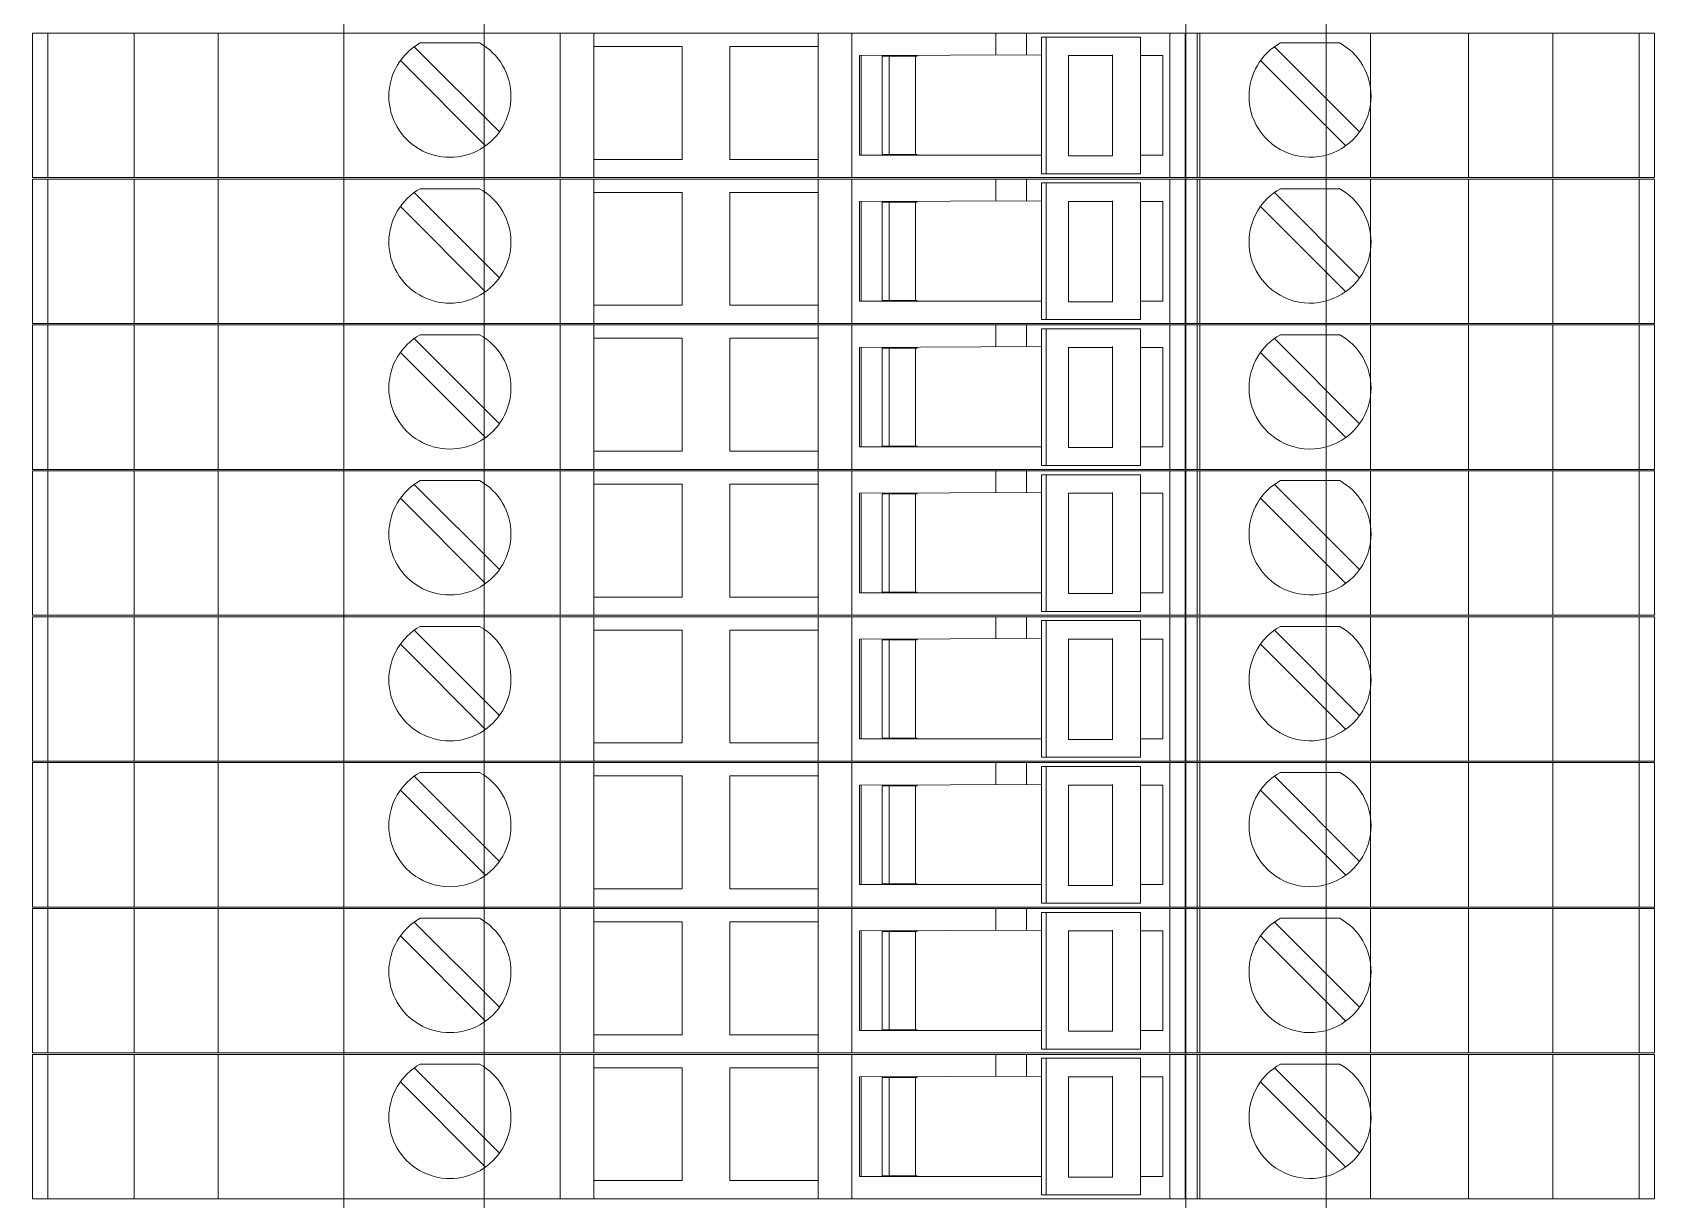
# Model space of a CAD drawing. Header units: millimetres. Extents: x 4962 to 7449, y 754 to 2938.
# Drawn here: x 6796.5 to 6854.3, y 1487.3 to 1528.9 of the extents above; entities that cross this region are included whole.
import ezdxf

# ---------------------------------------------------------------- set-up
doc = ezdxf.new("R2010")
doc.units = ezdxf.units.MM
doc.layers.add('000-PI-Oprema', color=30, linetype='Continuous', lineweight=5)
doc.layers.add('004-PI-DIN Šina', color=3, linetype='Continuous')

msp = doc.modelspace()

# ---------------------------------------------------------------- linework, layer by layer
at = {"layer": '000-PI-Oprema', "color": 0, "linetype": 'ByBlock', "lineweight": 0}
for p, q in [((6796.546, 1528.835), (6815.346, 1528.835)), ((6796.546, 1523.685), (6796.546, 1528.835)), ((6797.093, 1528.835), (6797.093, 1523.685)), ((6800.17, 1523.685), (6800.17, 1528.835)), ((6803.17, 1523.685), (6803.17, 1528.835)), ((6815.346, 1528.835), (6816.546, 1528.835)), ((6815.346, 1523.685), (6815.346, 1528.835)), ((6824.546, 1528.835), (6816.546, 1528.835)), ((6816.546, 1528.835), (6816.546, 1528.835)), ((6816.546, 1523.685), (6816.546, 1528.835)), ((6824.546, 1528.835), (6825.746, 1528.835)), ((6824.546, 1528.835), (6824.546, 1528.835)), ((6824.546, 1528.835), (6824.546, 1523.685)), ((6825.746, 1528.835), (6830.871, 1528.835)), ((6825.746, 1528.835), (6825.746, 1523.685)), ((6830.346, 1528.835), (6830.346, 1528.835)), ((6831.967, 1528.835), (6830.871, 1528.835)), ((6830.871, 1528.835), (6830.871, 1528.835)), ((6830.871, 1528.835), (6830.874, 1528.054)), ((6831.971, 1528.835), (6831.967, 1528.835)), ((6831.971, 1528.835), (6854.346, 1528.835)), ((6831.971, 1528.835), (6831.971, 1528.835)), ((6831.971, 1528.058), (6831.971, 1528.835)), ((6835.396, 1528.835), (6835.396, 1528.835)), ((6837.077, 1523.685), (6837.077, 1528.835)), ((6837.619, 1528.835), (6837.619, 1523.685)), ((6838.046, 1528.835), (6838.046, 1528.835)), ((6838.046, 1528.835), (6838.046, 1523.685)), ((6838.146, 1523.685), (6838.146, 1528.835)), ((6844.222, 1523.685), (6844.222, 1528.835)), ((6847.722, 1523.685), (6847.722, 1528.835)), ((6850.722, 1523.685), (6850.722, 1528.835)), ((6853.799, 1528.835), (6853.799, 1523.685)), ((6854.346, 1523.685), (6854.346, 1528.835)), ((6810.151, 1528.35), (6813.187, 1525.315)), ((6810.363, 1528.485), (6810.363, 1528.485)), ((6812.48, 1528.485), (6810.363, 1528.485)), ((6812.48, 1528.485), (6812.48, 1528.485)), ((6816.546, 1528.36), (6816.546, 1528.36)), ((6819.696, 1528.36), (6816.546, 1528.36)), ((6819.696, 1524.335), (6819.696, 1528.36)), ((6819.696, 1528.36), (6819.696, 1528.36)), ((6821.396, 1528.36), (6821.396, 1524.335)), ((6821.396, 1528.36), (6821.396, 1528.36)), ((6824.546, 1528.36), (6821.396, 1528.36)), ((6824.546, 1528.36), (6824.546, 1528.36)), ((6832.505, 1528.695), (6832.663, 1528.695)), ((6832.505, 1528.695), (6832.505, 1528.01)), ((6832.663, 1528.695), (6832.663, 1523.825)), ((6832.663, 1528.695), (6836.034, 1528.695)), ((6836.034, 1523.825), (6836.034, 1528.695)), ((6836.034, 1528.695), (6836.034, 1528.695)), ((6840.801, 1528.35), (6840.801, 1528.35)), ((6840.801, 1528.35), (6843.837, 1525.315)), ((6841.013, 1528.485), (6841.013, 1528.485)), ((6841.013, 1528.485), (6843.13, 1528.485)), ((6843.13, 1528.485), (6843.13, 1528.485)), ((6812.692, 1524.82), (6809.656, 1527.855)), ((6815.346, 1527.885), (6815.346, 1525.285)), ((6815.346, 1527.885), (6815.346, 1527.885)), ((6826.021, 1528.035), (6832.505, 1528.06)), ((6826.021, 1528.035), (6826.021, 1528.035)), ((6826.021, 1524.485), (6826.021, 1528.035)), ((6826.071, 1528.035), (6826.071, 1524.485)), ((6826.821, 1528.01), (6827.071, 1528.01)), ((6826.821, 1528.01), (6826.821, 1528.01)), ((6826.821, 1524.51), (6826.821, 1528.01)), ((6827.071, 1524.485), (6827.071, 1528.035)), ((6827.071, 1528.01), (6828.071, 1528.01)), ((6828.008, 1524.51), (6828.008, 1528.01)), ((6828.071, 1528.035), (6828.071, 1528.01)), ((6832.505, 1528.01), (6832.505, 1524.51)), ((6833.46, 1528.035), (6835.027, 1528.035)), ((6833.46, 1528.035), (6833.46, 1524.51)), ((6835.027, 1524.46), (6835.027, 1528.06)), ((6836.034, 1528.035), (6836.821, 1528.035)), ((6836.821, 1528.035), (6836.821, 1528.035)), ((6836.821, 1524.485), (6836.821, 1528.035)), ((6838.146, 1525.285), (6838.146, 1527.885)), ((6838.146, 1527.885), (6838.146, 1527.885)), ((6840.306, 1527.855), (6840.306, 1527.855)), ((6843.342, 1524.82), (6840.306, 1527.855)), ((6815.346, 1525.285), (6815.346, 1525.285)), ((6838.146, 1525.285), (6838.146, 1525.285)), ((6843.342, 1524.82), (6843.342, 1524.82)), ((6843.837, 1525.315), (6843.837, 1525.315)), ((6816.546, 1524.335), (6816.546, 1524.335)), ((6816.546, 1524.335), (6819.696, 1524.335)), ((6819.696, 1524.335), (6819.696, 1524.335)), ((6821.396, 1524.335), (6824.546, 1524.335)), ((6821.396, 1524.335), (6821.396, 1524.335)), ((6824.546, 1524.335), (6824.546, 1524.335)), ((6826.021, 1524.485), (6832.505, 1524.485)), ((6826.021, 1524.485), (6826.021, 1524.485)), ((6826.821, 1524.51), (6826.821, 1524.51)), ((6826.821, 1524.51), (6827.071, 1524.51)), ((6827.071, 1524.51), (6828.071, 1524.51)), ((6828.071, 1524.51), (6828.071, 1524.485)), ((6832.505, 1523.825), (6832.505, 1524.51)), ((6833.46, 1524.51), (6833.46, 1524.46)), ((6833.618, 1524.46), (6833.46, 1524.46)), ((6835.027, 1524.46), (6833.618, 1524.46)), ((6836.034, 1524.485), (6836.821, 1524.485)), ((6836.821, 1524.485), (6836.821, 1524.485)), ((6796.546, 1523.685), (6797.229, 1523.685)), ((6796.546, 1523.685), (6815.346, 1523.685)), ((6796.546, 1523.635), (6815.346, 1523.635)), ((6796.546, 1518.485), (6796.546, 1523.635)), ((6797.093, 1523.635), (6797.093, 1518.485)), ((6800.17, 1518.485), (6800.17, 1523.635)), ((6803.17, 1518.485), (6803.17, 1523.635)), ((6815.346, 1523.685), (6816.546, 1523.685)), ((6815.346, 1523.635), (6816.546, 1523.635)), ((6815.346, 1518.485), (6815.346, 1523.635)), ((6816.546, 1523.685), (6816.546, 1523.685)), ((6824.546, 1523.685), (6816.546, 1523.685)), ((6824.546, 1523.635), (6816.546, 1523.635)), ((6816.546, 1523.635), (6816.546, 1523.635)), ((6816.546, 1518.485), (6816.546, 1523.635)), ((6824.546, 1523.685), (6824.546, 1523.685)), ((6824.546, 1523.685), (6825.746, 1523.685)), ((6824.546, 1523.635), (6825.746, 1523.635)), ((6824.546, 1523.635), (6824.546, 1523.635)), ((6824.546, 1523.635), (6824.546, 1518.485)), ((6825.746, 1523.685), (6843.946, 1523.685)), ((6825.746, 1523.635), (6830.871, 1523.635)), ((6825.746, 1523.635), (6825.746, 1518.485)), ((6830.346, 1523.685), (6830.346, 1523.685)), ((6830.346, 1523.635), (6830.346, 1523.635)), ((6831.967, 1523.635), (6830.871, 1523.635)), ((6830.871, 1523.635), (6830.871, 1523.635)), ((6830.871, 1523.635), (6830.874, 1522.854)), ((6831.971, 1523.635), (6831.967, 1523.635)), ((6831.971, 1523.635), (6854.346, 1523.635)), ((6831.971, 1523.635), (6831.971, 1523.635)), ((6831.971, 1522.858), (6831.971, 1523.635)), ((6832.505, 1523.825), (6832.663, 1523.825)), ((6832.663, 1523.825), (6836.034, 1523.825)), ((6835.396, 1523.685), (6835.396, 1523.685)), ((6835.396, 1523.635), (6835.396, 1523.635)), ((6836.034, 1523.825), (6836.034, 1523.825)), ((6837.077, 1518.485), (6837.077, 1523.635)), ((6837.619, 1523.635), (6837.619, 1518.485)), ((6838.046, 1523.685), (6838.046, 1523.685)), ((6838.046, 1523.635), (6838.046, 1523.635)), ((6838.046, 1523.635), (6838.046, 1518.485)), ((6838.146, 1518.485), (6838.146, 1523.635)), ((6854.346, 1523.685), (6843.946, 1523.685)), ((6844.222, 1518.485), (6844.222, 1523.635)), ((6847.722, 1518.485), (6847.722, 1523.635)), ((6850.722, 1518.485), (6850.722, 1523.635)), ((6853.799, 1523.635), (6853.799, 1518.485)), ((6854.346, 1518.485), (6854.346, 1523.635)), ((6810.151, 1523.15), (6813.187, 1520.115)), ((6810.363, 1523.285), (6810.363, 1523.285)), ((6812.48, 1523.285), (6810.363, 1523.285)), ((6812.48, 1523.285), (6812.48, 1523.285)), ((6816.546, 1523.16), (6816.546, 1523.16)), ((6819.696, 1523.16), (6816.546, 1523.16)), ((6819.696, 1519.135), (6819.696, 1523.16)), ((6819.696, 1523.16), (6819.696, 1523.16)), ((6821.396, 1523.16), (6821.396, 1519.135)), ((6821.396, 1523.16), (6821.396, 1523.16)), ((6824.546, 1523.16), (6821.396, 1523.16)), ((6824.546, 1523.16), (6824.546, 1523.16)), ((6832.505, 1523.495), (6832.663, 1523.495)), ((6832.505, 1523.495), (6832.505, 1522.81)), ((6832.663, 1523.495), (6832.663, 1518.625)), ((6832.663, 1523.495), (6836.034, 1523.495)), ((6836.034, 1518.625), (6836.034, 1523.495)), ((6836.034, 1523.495), (6836.034, 1523.495)), ((6840.801, 1523.15), (6840.801, 1523.15)), ((6840.801, 1523.15), (6843.837, 1520.115)), ((6841.013, 1523.285), (6841.013, 1523.285)), ((6841.013, 1523.285), (6843.13, 1523.285)), ((6843.13, 1523.285), (6843.13, 1523.285)), ((6812.692, 1519.62), (6809.656, 1522.655)), ((6815.346, 1522.685), (6815.346, 1520.085)), ((6815.346, 1522.685), (6815.346, 1522.685)), ((6826.021, 1522.835), (6832.505, 1522.86)), ((6826.021, 1522.835), (6826.021, 1522.835)), ((6826.021, 1519.285), (6826.021, 1522.835)), ((6826.071, 1522.835), (6826.071, 1519.285)), ((6826.821, 1522.81), (6827.071, 1522.81)), ((6826.821, 1522.81), (6826.821, 1522.81)), ((6826.821, 1519.31), (6826.821, 1522.81)), ((6827.071, 1519.285), (6827.071, 1522.835)), ((6827.071, 1522.81), (6828.071, 1522.81)), ((6828.008, 1519.31), (6828.008, 1522.81)), ((6828.071, 1522.835), (6828.071, 1522.81)), ((6832.505, 1522.81), (6832.505, 1519.31)), ((6833.46, 1522.835), (6835.027, 1522.835)), ((6833.46, 1522.835), (6833.46, 1519.31)), ((6835.027, 1519.26), (6835.027, 1522.86)), ((6836.034, 1522.835), (6836.821, 1522.835)), ((6836.821, 1522.835), (6836.821, 1522.835)), ((6836.821, 1519.285), (6836.821, 1522.835)), ((6838.146, 1520.085), (6838.146, 1522.685)), ((6838.146, 1522.685), (6838.146, 1522.685)), ((6840.306, 1522.655), (6840.306, 1522.655)), ((6843.342, 1519.62), (6840.306, 1522.655)), ((6815.346, 1520.085), (6815.346, 1520.085)), ((6838.146, 1520.085), (6838.146, 1520.085)), ((6843.342, 1519.62), (6843.342, 1519.62)), ((6843.837, 1520.115), (6843.837, 1520.115)), ((6816.546, 1519.135), (6816.546, 1519.135)), ((6816.546, 1519.135), (6819.696, 1519.135)), ((6819.696, 1519.135), (6819.696, 1519.135)), ((6821.396, 1519.135), (6824.546, 1519.135)), ((6821.396, 1519.135), (6821.396, 1519.135)), ((6824.546, 1519.135), (6824.546, 1519.135)), ((6826.021, 1519.285), (6832.505, 1519.285)), ((6826.021, 1519.285), (6826.021, 1519.285)), ((6826.821, 1519.31), (6826.821, 1519.31)), ((6826.821, 1519.31), (6827.071, 1519.31)), ((6827.071, 1519.31), (6828.071, 1519.31)), ((6828.071, 1519.31), (6828.071, 1519.285)), ((6832.505, 1518.625), (6832.505, 1519.31)), ((6833.46, 1519.31), (6833.46, 1519.26)), ((6833.618, 1519.26), (6833.46, 1519.26)), ((6835.027, 1519.26), (6833.618, 1519.26)), ((6836.034, 1519.285), (6836.821, 1519.285)), ((6836.821, 1519.285), (6836.821, 1519.285)), ((6796.546, 1518.485), (6797.229, 1518.485)), ((6796.546, 1518.485), (6815.346, 1518.485)), ((6796.546, 1518.435), (6815.346, 1518.435)), ((6796.546, 1513.285), (6796.546, 1518.435)), ((6797.093, 1518.435), (6797.093, 1513.285)), ((6800.17, 1513.285), (6800.17, 1518.435)), ((6803.17, 1513.285), (6803.17, 1518.435)), ((6815.346, 1518.485), (6816.546, 1518.485)), ((6815.346, 1518.435), (6816.546, 1518.435)), ((6815.346, 1513.285), (6815.346, 1518.435)), ((6816.546, 1518.485), (6816.546, 1518.485)), ((6824.546, 1518.485), (6816.546, 1518.485)), ((6824.546, 1518.435), (6816.546, 1518.435)), ((6816.546, 1518.435), (6816.546, 1518.435)), ((6816.546, 1513.285), (6816.546, 1518.435)), ((6824.546, 1518.485), (6824.546, 1518.485)), ((6824.546, 1518.485), (6825.746, 1518.485)), ((6824.546, 1518.435), (6825.746, 1518.435)), ((6824.546, 1518.435), (6824.546, 1518.435)), ((6824.546, 1518.435), (6824.546, 1513.285)), ((6825.746, 1518.485), (6843.946, 1518.485)), ((6825.746, 1518.435), (6830.871, 1518.435)), ((6825.746, 1518.435), (6825.746, 1513.285)), ((6830.346, 1518.485), (6830.346, 1518.485)), ((6830.346, 1518.435), (6830.346, 1518.435)), ((6831.967, 1518.435), (6830.871, 1518.435)), ((6830.871, 1518.435), (6830.871, 1518.435)), ((6830.871, 1518.435), (6830.874, 1517.654)), ((6831.971, 1518.435), (6831.967, 1518.435)), ((6831.971, 1518.435), (6854.346, 1518.435)), ((6831.971, 1518.435), (6831.971, 1518.435)), ((6831.971, 1517.658), (6831.971, 1518.435)), ((6832.505, 1518.625), (6832.663, 1518.625)), ((6832.663, 1518.625), (6836.034, 1518.625)), ((6835.396, 1518.485), (6835.396, 1518.485)), ((6835.396, 1518.435), (6835.396, 1518.435)), ((6836.034, 1518.625), (6836.034, 1518.625)), ((6837.077, 1513.285), (6837.077, 1518.435)), ((6837.619, 1518.435), (6837.619, 1513.285)), ((6838.046, 1518.485), (6838.046, 1518.485)), ((6838.046, 1518.435), (6838.046, 1518.435)), ((6838.046, 1518.435), (6838.046, 1513.285)), ((6838.146, 1513.285), (6838.146, 1518.435)), ((6854.346, 1518.485), (6843.946, 1518.485)), ((6844.222, 1513.285), (6844.222, 1518.435)), ((6847.722, 1513.285), (6847.722, 1518.435)), ((6850.722, 1513.285), (6850.722, 1518.435)), ((6853.799, 1518.435), (6853.799, 1513.285)), ((6854.346, 1513.285), (6854.346, 1518.435)), ((6810.151, 1517.95), (6813.187, 1514.915)), ((6810.363, 1518.085), (6810.363, 1518.085)), ((6812.48, 1518.085), (6810.363, 1518.085)), ((6812.48, 1518.085), (6812.48, 1518.085)), ((6816.546, 1517.96), (6816.546, 1517.96)), ((6819.696, 1517.96), (6816.546, 1517.96)), ((6819.696, 1513.935), (6819.696, 1517.96)), ((6819.696, 1517.96), (6819.696, 1517.96)), ((6821.396, 1517.96), (6821.396, 1513.935)), ((6821.396, 1517.96), (6821.396, 1517.96)), ((6824.546, 1517.96), (6821.396, 1517.96)), ((6824.546, 1517.96), (6824.546, 1517.96)), ((6832.505, 1518.295), (6832.663, 1518.295)), ((6832.505, 1518.295), (6832.505, 1517.61)), ((6832.663, 1518.295), (6832.663, 1513.425)), ((6832.663, 1518.295), (6836.034, 1518.295)), ((6836.034, 1513.425), (6836.034, 1518.295)), ((6836.034, 1518.295), (6836.034, 1518.295)), ((6840.801, 1517.95), (6840.801, 1517.95)), ((6840.801, 1517.95), (6843.837, 1514.915)), ((6841.013, 1518.085), (6841.013, 1518.085)), ((6841.013, 1518.085), (6843.13, 1518.085)), ((6843.13, 1518.085), (6843.13, 1518.085)), ((6812.692, 1514.42), (6809.656, 1517.455)), ((6815.346, 1517.485), (6815.346, 1514.885)), ((6815.346, 1517.485), (6815.346, 1517.485)), ((6826.021, 1517.635), (6832.505, 1517.66)), ((6826.021, 1517.635), (6826.021, 1517.635)), ((6826.021, 1514.085), (6826.021, 1517.635)), ((6826.071, 1517.635), (6826.071, 1514.085)), ((6826.821, 1517.61), (6827.071, 1517.61)), ((6826.821, 1517.61), (6826.821, 1517.61)), ((6826.821, 1514.11), (6826.821, 1517.61)), ((6827.071, 1514.085), (6827.071, 1517.635)), ((6827.071, 1517.61), (6828.071, 1517.61)), ((6828.008, 1514.11), (6828.008, 1517.61)), ((6828.071, 1517.635), (6828.071, 1517.61)), ((6832.505, 1517.61), (6832.505, 1514.11)), ((6833.46, 1517.635), (6835.027, 1517.635)), ((6833.46, 1517.635), (6833.46, 1514.11)), ((6835.027, 1514.06), (6835.027, 1517.66)), ((6836.034, 1517.635), (6836.821, 1517.635)), ((6836.821, 1517.635), (6836.821, 1517.635)), ((6836.821, 1514.085), (6836.821, 1517.635)), ((6838.146, 1514.885), (6838.146, 1517.485)), ((6838.146, 1517.485), (6838.146, 1517.485)), ((6840.306, 1517.455), (6840.306, 1517.455)), ((6843.342, 1514.42), (6840.306, 1517.455)), ((6815.346, 1514.885), (6815.346, 1514.885)), ((6838.146, 1514.885), (6838.146, 1514.885)), ((6843.342, 1514.42), (6843.342, 1514.42)), ((6843.837, 1514.915), (6843.837, 1514.915)), ((6816.546, 1513.935), (6816.546, 1513.935)), ((6816.546, 1513.935), (6819.696, 1513.935)), ((6819.696, 1513.935), (6819.696, 1513.935)), ((6821.396, 1513.935), (6824.546, 1513.935)), ((6821.396, 1513.935), (6821.396, 1513.935)), ((6824.546, 1513.935), (6824.546, 1513.935)), ((6826.021, 1514.085), (6832.505, 1514.085)), ((6826.021, 1514.085), (6826.021, 1514.085)), ((6826.821, 1514.11), (6826.821, 1514.11)), ((6826.821, 1514.11), (6827.071, 1514.11)), ((6827.071, 1514.11), (6828.071, 1514.11)), ((6828.071, 1514.11), (6828.071, 1514.085)), ((6832.505, 1513.425), (6832.505, 1514.11)), ((6833.46, 1514.11), (6833.46, 1514.06)), ((6833.618, 1514.06), (6833.46, 1514.06)), ((6835.027, 1514.06), (6833.618, 1514.06)), ((6836.034, 1514.085), (6836.821, 1514.085)), ((6836.821, 1514.085), (6836.821, 1514.085)), ((6796.546, 1513.285), (6797.229, 1513.285)), ((6796.546, 1513.285), (6815.346, 1513.285)), ((6796.546, 1513.235), (6815.346, 1513.235)), ((6796.546, 1508.085), (6796.546, 1513.235)), ((6797.093, 1513.235), (6797.093, 1508.085)), ((6800.17, 1508.085), (6800.17, 1513.235)), ((6803.17, 1508.085), (6803.17, 1513.235)), ((6815.346, 1513.285), (6816.546, 1513.285)), ((6815.346, 1513.235), (6816.546, 1513.235)), ((6815.346, 1508.085), (6815.346, 1513.235)), ((6816.546, 1513.285), (6816.546, 1513.285)), ((6824.546, 1513.285), (6816.546, 1513.285)), ((6824.546, 1513.235), (6816.546, 1513.235)), ((6816.546, 1513.235), (6816.546, 1513.235)), ((6816.546, 1508.085), (6816.546, 1513.235)), ((6824.546, 1513.285), (6824.546, 1513.285)), ((6824.546, 1513.285), (6825.746, 1513.285)), ((6824.546, 1513.235), (6825.746, 1513.235)), ((6824.546, 1513.235), (6824.546, 1513.235)), ((6824.546, 1513.235), (6824.546, 1508.085)), ((6825.746, 1513.285), (6843.946, 1513.285)), ((6825.746, 1513.235), (6830.871, 1513.235)), ((6825.746, 1513.235), (6825.746, 1508.085)), ((6830.346, 1513.285), (6830.346, 1513.285)), ((6830.346, 1513.235), (6830.346, 1513.235)), ((6831.967, 1513.235), (6830.871, 1513.235)), ((6830.871, 1513.235), (6830.871, 1513.235)), ((6830.871, 1513.235), (6830.874, 1512.454)), ((6831.971, 1513.235), (6831.967, 1513.235)), ((6831.971, 1513.235), (6854.346, 1513.235)), ((6831.971, 1513.235), (6831.971, 1513.235)), ((6831.971, 1512.458), (6831.971, 1513.235)), ((6832.505, 1513.425), (6832.663, 1513.425)), ((6832.663, 1513.425), (6836.034, 1513.425)), ((6835.396, 1513.285), (6835.396, 1513.285)), ((6835.396, 1513.235), (6835.396, 1513.235)), ((6836.034, 1513.425), (6836.034, 1513.425)), ((6837.077, 1508.085), (6837.077, 1513.235)), ((6837.619, 1513.235), (6837.619, 1508.085)), ((6838.046, 1513.285), (6838.046, 1513.285)), ((6838.046, 1513.235), (6838.046, 1513.235)), ((6838.046, 1513.235), (6838.046, 1508.085)), ((6838.146, 1508.085), (6838.146, 1513.235)), ((6854.346, 1513.285), (6843.946, 1513.285)), ((6844.222, 1508.085), (6844.222, 1513.235)), ((6847.722, 1508.085), (6847.722, 1513.235)), ((6850.722, 1508.085), (6850.722, 1513.235)), ((6853.799, 1513.235), (6853.799, 1508.085)), ((6854.346, 1508.085), (6854.346, 1513.235)), ((6810.151, 1512.75), (6813.187, 1509.715)), ((6810.363, 1512.885), (6810.363, 1512.885)), ((6812.48, 1512.885), (6810.363, 1512.885)), ((6812.48, 1512.885), (6812.48, 1512.885)), ((6816.546, 1512.76), (6816.546, 1512.76)), ((6819.696, 1512.76), (6816.546, 1512.76)), ((6819.696, 1508.735), (6819.696, 1512.76)), ((6819.696, 1512.76), (6819.696, 1512.76)), ((6821.396, 1512.76), (6821.396, 1508.735)), ((6821.396, 1512.76), (6821.396, 1512.76)), ((6824.546, 1512.76), (6821.396, 1512.76)), ((6824.546, 1512.76), (6824.546, 1512.76)), ((6832.505, 1513.095), (6832.663, 1513.095)), ((6832.505, 1513.095), (6832.505, 1512.41)), ((6832.663, 1513.095), (6832.663, 1508.225)), ((6832.663, 1513.095), (6836.034, 1513.095)), ((6836.034, 1508.225), (6836.034, 1513.095)), ((6836.034, 1513.095), (6836.034, 1513.095)), ((6840.801, 1512.75), (6840.801, 1512.75)), ((6840.801, 1512.75), (6843.837, 1509.715)), ((6841.013, 1512.885), (6841.013, 1512.885)), ((6841.013, 1512.885), (6843.13, 1512.885)), ((6843.13, 1512.885), (6843.13, 1512.885)), ((6812.692, 1509.22), (6809.656, 1512.255)), ((6815.346, 1512.285), (6815.346, 1509.685)), ((6815.346, 1512.285), (6815.346, 1512.285)), ((6826.021, 1512.435), (6832.505, 1512.46)), ((6826.021, 1512.435), (6826.021, 1512.435)), ((6826.021, 1508.885), (6826.021, 1512.435)), ((6826.071, 1512.435), (6826.071, 1508.885)), ((6826.821, 1512.41), (6827.071, 1512.41)), ((6826.821, 1512.41), (6826.821, 1512.41)), ((6826.821, 1508.91), (6826.821, 1512.41)), ((6827.071, 1508.885), (6827.071, 1512.435)), ((6827.071, 1512.41), (6828.071, 1512.41)), ((6828.008, 1508.91), (6828.008, 1512.41)), ((6828.071, 1512.435), (6828.071, 1512.41)), ((6832.505, 1512.41), (6832.505, 1508.91)), ((6833.46, 1512.435), (6835.027, 1512.435)), ((6833.46, 1512.435), (6833.46, 1508.91)), ((6835.027, 1508.86), (6835.027, 1512.46)), ((6836.034, 1512.435), (6836.821, 1512.435)), ((6836.821, 1512.435), (6836.821, 1512.435)), ((6836.821, 1508.885), (6836.821, 1512.435)), ((6838.146, 1509.685), (6838.146, 1512.285)), ((6838.146, 1512.285), (6838.146, 1512.285)), ((6840.306, 1512.255), (6840.306, 1512.255)), ((6843.342, 1509.22), (6840.306, 1512.255)), ((6815.346, 1509.685), (6815.346, 1509.685)), ((6838.146, 1509.685), (6838.146, 1509.685)), ((6843.342, 1509.22), (6843.342, 1509.22)), ((6843.837, 1509.715), (6843.837, 1509.715)), ((6816.546, 1508.735), (6816.546, 1508.735)), ((6816.546, 1508.735), (6819.696, 1508.735)), ((6819.696, 1508.735), (6819.696, 1508.735)), ((6821.396, 1508.735), (6824.546, 1508.735)), ((6821.396, 1508.735), (6821.396, 1508.735)), ((6824.546, 1508.735), (6824.546, 1508.735)), ((6826.021, 1508.885), (6832.505, 1508.885)), ((6826.021, 1508.885), (6826.021, 1508.885)), ((6826.821, 1508.91), (6826.821, 1508.91)), ((6826.821, 1508.91), (6827.071, 1508.91)), ((6827.071, 1508.91), (6828.071, 1508.91)), ((6828.071, 1508.91), (6828.071, 1508.885)), ((6832.505, 1508.225), (6832.505, 1508.91)), ((6833.46, 1508.91), (6833.46, 1508.86)), ((6833.618, 1508.86), (6833.46, 1508.86)), ((6835.027, 1508.86), (6833.618, 1508.86)), ((6836.034, 1508.885), (6836.821, 1508.885)), ((6836.821, 1508.885), (6836.821, 1508.885)), ((6796.546, 1508.085), (6797.229, 1508.085)), ((6796.546, 1508.085), (6815.346, 1508.085)), ((6796.546, 1508.035), (6815.346, 1508.035)), ((6796.546, 1502.885), (6796.546, 1508.035)), ((6797.093, 1508.035), (6797.093, 1502.885)), ((6800.17, 1502.885), (6800.17, 1508.035)), ((6803.17, 1502.885), (6803.17, 1508.035)), ((6815.346, 1508.085), (6816.546, 1508.085)), ((6815.346, 1508.035), (6816.546, 1508.035)), ((6815.346, 1502.885), (6815.346, 1508.035)), ((6816.546, 1508.085), (6816.546, 1508.085)), ((6824.546, 1508.085), (6816.546, 1508.085)), ((6824.546, 1508.035), (6816.546, 1508.035)), ((6816.546, 1508.035), (6816.546, 1508.035)), ((6816.546, 1502.885), (6816.546, 1508.035)), ((6824.546, 1508.085), (6824.546, 1508.085)), ((6824.546, 1508.085), (6825.746, 1508.085)), ((6824.546, 1508.035), (6825.746, 1508.035)), ((6824.546, 1508.035), (6824.546, 1508.035)), ((6824.546, 1508.035), (6824.546, 1502.885)), ((6825.746, 1508.085), (6843.946, 1508.085)), ((6825.746, 1508.035), (6830.871, 1508.035)), ((6825.746, 1508.035), (6825.746, 1502.885)), ((6830.346, 1508.085), (6830.346, 1508.085)), ((6830.346, 1508.035), (6830.346, 1508.035)), ((6831.967, 1508.035), (6830.871, 1508.035)), ((6830.871, 1508.035), (6830.871, 1508.035)), ((6830.871, 1508.035), (6830.874, 1507.254)), ((6831.971, 1508.035), (6831.967, 1508.035)), ((6831.971, 1508.035), (6854.346, 1508.035)), ((6831.971, 1508.035), (6831.971, 1508.035)), ((6831.971, 1507.258), (6831.971, 1508.035)), ((6832.505, 1508.225), (6832.663, 1508.225)), ((6832.663, 1508.225), (6836.034, 1508.225)), ((6835.396, 1508.085), (6835.396, 1508.085)), ((6835.396, 1508.035), (6835.396, 1508.035)), ((6836.034, 1508.225), (6836.034, 1508.225)), ((6837.077, 1502.885), (6837.077, 1508.035)), ((6837.619, 1508.035), (6837.619, 1502.885)), ((6838.046, 1508.085), (6838.046, 1508.085)), ((6838.046, 1508.035), (6838.046, 1508.035)), ((6838.046, 1508.035), (6838.046, 1502.885)), ((6838.146, 1502.885), (6838.146, 1508.035)), ((6854.346, 1508.085), (6843.946, 1508.085)), ((6844.222, 1502.885), (6844.222, 1508.035)), ((6847.722, 1502.885), (6847.722, 1508.035)), ((6850.722, 1502.885), (6850.722, 1508.035)), ((6853.799, 1508.035), (6853.799, 1502.885)), ((6854.346, 1502.885), (6854.346, 1508.035)), ((6810.151, 1507.55), (6813.187, 1504.515)), ((6810.363, 1507.685), (6810.363, 1507.685)), ((6812.48, 1507.685), (6810.363, 1507.685)), ((6812.48, 1507.685), (6812.48, 1507.685)), ((6816.546, 1507.56), (6816.546, 1507.56)), ((6819.696, 1507.56), (6816.546, 1507.56)), ((6819.696, 1503.535), (6819.696, 1507.56)), ((6819.696, 1507.56), (6819.696, 1507.56)), ((6821.396, 1507.56), (6821.396, 1503.535)), ((6821.396, 1507.56), (6821.396, 1507.56)), ((6824.546, 1507.56), (6821.396, 1507.56)), ((6824.546, 1507.56), (6824.546, 1507.56)), ((6832.505, 1507.895), (6832.663, 1507.895)), ((6832.505, 1507.895), (6832.505, 1507.21)), ((6832.663, 1507.895), (6832.663, 1503.025)), ((6832.663, 1507.895), (6836.034, 1507.895)), ((6836.034, 1503.025), (6836.034, 1507.895)), ((6836.034, 1507.895), (6836.034, 1507.895)), ((6840.801, 1507.55), (6840.801, 1507.55)), ((6840.801, 1507.55), (6843.837, 1504.515)), ((6841.013, 1507.685), (6841.013, 1507.685)), ((6841.013, 1507.685), (6843.13, 1507.685)), ((6843.13, 1507.685), (6843.13, 1507.685)), ((6812.692, 1504.02), (6809.656, 1507.055)), ((6815.346, 1507.085), (6815.346, 1504.485)), ((6815.346, 1507.085), (6815.346, 1507.085)), ((6826.021, 1507.235), (6832.505, 1507.26)), ((6826.021, 1507.235), (6826.021, 1507.235)), ((6826.021, 1503.685), (6826.021, 1507.235)), ((6826.071, 1507.235), (6826.071, 1503.685)), ((6826.821, 1507.21), (6827.071, 1507.21)), ((6826.821, 1507.21), (6826.821, 1507.21)), ((6826.821, 1503.71), (6826.821, 1507.21)), ((6827.071, 1503.685), (6827.071, 1507.235)), ((6827.071, 1507.21), (6828.071, 1507.21)), ((6828.008, 1503.71), (6828.008, 1507.21)), ((6828.071, 1507.235), (6828.071, 1507.21)), ((6832.505, 1507.21), (6832.505, 1503.71)), ((6833.46, 1507.235), (6835.027, 1507.235)), ((6833.46, 1507.235), (6833.46, 1503.71)), ((6835.027, 1503.66), (6835.027, 1507.26)), ((6836.034, 1507.235), (6836.821, 1507.235)), ((6836.821, 1507.235), (6836.821, 1507.235)), ((6836.821, 1503.685), (6836.821, 1507.235)), ((6838.146, 1504.485), (6838.146, 1507.085)), ((6838.146, 1507.085), (6838.146, 1507.085)), ((6840.306, 1507.055), (6840.306, 1507.055)), ((6843.342, 1504.02), (6840.306, 1507.055)), ((6815.346, 1504.485), (6815.346, 1504.485)), ((6838.146, 1504.485), (6838.146, 1504.485)), ((6843.342, 1504.02), (6843.342, 1504.02)), ((6843.837, 1504.515), (6843.837, 1504.515)), ((6816.546, 1503.535), (6816.546, 1503.535)), ((6816.546, 1503.535), (6819.696, 1503.535)), ((6819.696, 1503.535), (6819.696, 1503.535)), ((6821.396, 1503.535), (6824.546, 1503.535)), ((6821.396, 1503.535), (6821.396, 1503.535)), ((6824.546, 1503.535), (6824.546, 1503.535)), ((6826.021, 1503.685), (6832.505, 1503.685)), ((6826.021, 1503.685), (6826.021, 1503.685)), ((6826.821, 1503.71), (6826.821, 1503.71)), ((6826.821, 1503.71), (6827.071, 1503.71)), ((6827.071, 1503.71), (6828.071, 1503.71)), ((6828.071, 1503.71), (6828.071, 1503.685)), ((6832.505, 1503.025), (6832.505, 1503.71)), ((6833.46, 1503.71), (6833.46, 1503.66)), ((6833.618, 1503.66), (6833.46, 1503.66)), ((6835.027, 1503.66), (6833.618, 1503.66)), ((6836.034, 1503.685), (6836.821, 1503.685)), ((6836.821, 1503.685), (6836.821, 1503.685)), ((6796.546, 1502.885), (6797.229, 1502.885)), ((6796.546, 1502.885), (6815.346, 1502.885)), ((6796.546, 1502.835), (6815.346, 1502.835)), ((6796.546, 1497.685), (6796.546, 1502.835)), ((6797.093, 1502.835), (6797.093, 1497.685)), ((6800.17, 1497.685), (6800.17, 1502.835)), ((6803.17, 1497.685), (6803.17, 1502.835)), ((6815.346, 1502.885), (6816.546, 1502.885)), ((6815.346, 1502.835), (6816.546, 1502.835)), ((6815.346, 1497.685), (6815.346, 1502.835)), ((6816.546, 1502.885), (6816.546, 1502.885)), ((6824.546, 1502.885), (6816.546, 1502.885)), ((6824.546, 1502.835), (6816.546, 1502.835)), ((6816.546, 1502.835), (6816.546, 1502.835)), ((6816.546, 1497.685), (6816.546, 1502.835)), ((6824.546, 1502.885), (6824.546, 1502.885)), ((6824.546, 1502.885), (6825.746, 1502.885)), ((6824.546, 1502.835), (6825.746, 1502.835)), ((6824.546, 1502.835), (6824.546, 1502.835)), ((6824.546, 1502.835), (6824.546, 1497.685)), ((6825.746, 1502.885), (6843.946, 1502.885)), ((6825.746, 1502.835), (6830.871, 1502.835)), ((6825.746, 1502.835), (6825.746, 1497.685)), ((6830.346, 1502.885), (6830.346, 1502.885)), ((6830.346, 1502.835), (6830.346, 1502.835)), ((6831.967, 1502.835), (6830.871, 1502.835)), ((6830.871, 1502.835), (6830.871, 1502.835)), ((6830.871, 1502.835), (6830.874, 1502.054)), ((6831.971, 1502.835), (6831.967, 1502.835)), ((6831.971, 1502.835), (6854.346, 1502.835)), ((6831.971, 1502.835), (6831.971, 1502.835)), ((6831.971, 1502.058), (6831.971, 1502.835)), ((6832.505, 1503.025), (6832.663, 1503.025)), ((6832.663, 1503.025), (6836.034, 1503.025)), ((6835.396, 1502.885), (6835.396, 1502.885)), ((6835.396, 1502.835), (6835.396, 1502.835)), ((6836.034, 1503.025), (6836.034, 1503.025)), ((6837.077, 1497.685), (6837.077, 1502.835)), ((6837.619, 1502.835), (6837.619, 1497.685)), ((6838.046, 1502.885), (6838.046, 1502.885)), ((6838.046, 1502.835), (6838.046, 1502.835)), ((6838.046, 1502.835), (6838.046, 1497.685)), ((6838.146, 1497.685), (6838.146, 1502.835)), ((6854.346, 1502.885), (6843.946, 1502.885)), ((6844.222, 1497.685), (6844.222, 1502.835)), ((6847.722, 1497.685), (6847.722, 1502.835)), ((6850.722, 1497.685), (6850.722, 1502.835)), ((6853.799, 1502.835), (6853.799, 1497.685)), ((6854.346, 1497.685), (6854.346, 1502.835)), ((6810.151, 1502.35), (6813.187, 1499.315)), ((6810.363, 1502.485), (6810.363, 1502.485)), ((6812.48, 1502.485), (6810.363, 1502.485)), ((6812.48, 1502.485), (6812.48, 1502.485)), ((6816.546, 1502.36), (6816.546, 1502.36)), ((6819.696, 1502.36), (6816.546, 1502.36)), ((6819.696, 1498.335), (6819.696, 1502.36)), ((6819.696, 1502.36), (6819.696, 1502.36)), ((6821.396, 1502.36), (6821.396, 1498.335)), ((6821.396, 1502.36), (6821.396, 1502.36)), ((6824.546, 1502.36), (6821.396, 1502.36)), ((6824.546, 1502.36), (6824.546, 1502.36)), ((6832.505, 1502.695), (6832.663, 1502.695)), ((6832.505, 1502.695), (6832.505, 1502.01)), ((6832.663, 1502.695), (6832.663, 1497.825)), ((6832.663, 1502.695), (6836.034, 1502.695)), ((6836.034, 1497.825), (6836.034, 1502.695)), ((6836.034, 1502.695), (6836.034, 1502.695)), ((6840.801, 1502.35), (6840.801, 1502.35)), ((6840.801, 1502.35), (6843.837, 1499.315)), ((6841.013, 1502.485), (6841.013, 1502.485)), ((6841.013, 1502.485), (6843.13, 1502.485)), ((6843.13, 1502.485), (6843.13, 1502.485)), ((6812.692, 1498.82), (6809.656, 1501.855)), ((6815.346, 1501.885), (6815.346, 1499.285)), ((6815.346, 1501.885), (6815.346, 1501.885)), ((6826.021, 1502.035), (6832.505, 1502.06)), ((6826.021, 1502.035), (6826.021, 1502.035)), ((6826.021, 1498.485), (6826.021, 1502.035)), ((6826.071, 1502.035), (6826.071, 1498.485)), ((6826.821, 1502.01), (6827.071, 1502.01)), ((6826.821, 1502.01), (6826.821, 1502.01)), ((6826.821, 1498.51), (6826.821, 1502.01)), ((6827.071, 1498.485), (6827.071, 1502.035)), ((6827.071, 1502.01), (6828.071, 1502.01)), ((6828.008, 1498.51), (6828.008, 1502.01)), ((6828.071, 1502.035), (6828.071, 1502.01)), ((6832.505, 1502.01), (6832.505, 1498.51)), ((6833.46, 1502.035), (6835.027, 1502.035)), ((6833.46, 1502.035), (6833.46, 1498.51)), ((6835.027, 1498.46), (6835.027, 1502.06)), ((6836.034, 1502.035), (6836.821, 1502.035)), ((6836.821, 1502.035), (6836.821, 1502.035)), ((6836.821, 1498.485), (6836.821, 1502.035)), ((6838.146, 1499.285), (6838.146, 1501.885)), ((6838.146, 1501.885), (6838.146, 1501.885)), ((6840.306, 1501.855), (6840.306, 1501.855)), ((6843.342, 1498.82), (6840.306, 1501.855)), ((6815.346, 1499.285), (6815.346, 1499.285)), ((6838.146, 1499.285), (6838.146, 1499.285)), ((6843.342, 1498.82), (6843.342, 1498.82)), ((6843.837, 1499.315), (6843.837, 1499.315)), ((6816.546, 1498.335), (6816.546, 1498.335)), ((6816.546, 1498.335), (6819.696, 1498.335)), ((6819.696, 1498.335), (6819.696, 1498.335)), ((6821.396, 1498.335), (6824.546, 1498.335)), ((6821.396, 1498.335), (6821.396, 1498.335)), ((6824.546, 1498.335), (6824.546, 1498.335)), ((6826.021, 1498.485), (6832.505, 1498.485)), ((6826.021, 1498.485), (6826.021, 1498.485)), ((6826.821, 1498.51), (6826.821, 1498.51)), ((6826.821, 1498.51), (6827.071, 1498.51)), ((6827.071, 1498.51), (6828.071, 1498.51)), ((6828.071, 1498.51), (6828.071, 1498.485)), ((6832.505, 1497.825), (6832.505, 1498.51)), ((6833.46, 1498.51), (6833.46, 1498.46)), ((6833.618, 1498.46), (6833.46, 1498.46)), ((6835.027, 1498.46), (6833.618, 1498.46)), ((6836.034, 1498.485), (6836.821, 1498.485)), ((6836.821, 1498.485), (6836.821, 1498.485)), ((6796.546, 1497.685), (6797.229, 1497.685)), ((6796.546, 1497.685), (6815.346, 1497.685)), ((6796.546, 1497.635), (6815.346, 1497.635)), ((6796.546, 1492.485), (6796.546, 1497.635)), ((6797.093, 1497.635), (6797.093, 1492.485)), ((6800.17, 1492.485), (6800.17, 1497.635)), ((6803.17, 1492.485), (6803.17, 1497.635)), ((6815.346, 1497.685), (6816.546, 1497.685)), ((6815.346, 1497.635), (6816.546, 1497.635)), ((6815.346, 1492.485), (6815.346, 1497.635)), ((6816.546, 1497.685), (6816.546, 1497.685)), ((6824.546, 1497.685), (6816.546, 1497.685)), ((6824.546, 1497.635), (6816.546, 1497.635)), ((6816.546, 1497.635), (6816.546, 1497.635)), ((6816.546, 1492.485), (6816.546, 1497.635)), ((6824.546, 1497.685), (6824.546, 1497.685)), ((6824.546, 1497.685), (6825.746, 1497.685)), ((6824.546, 1497.635), (6825.746, 1497.635)), ((6824.546, 1497.635), (6824.546, 1497.635)), ((6824.546, 1497.635), (6824.546, 1492.485)), ((6825.746, 1497.685), (6843.946, 1497.685)), ((6825.746, 1497.635), (6830.871, 1497.635)), ((6825.746, 1497.635), (6825.746, 1492.485)), ((6830.346, 1497.685), (6830.346, 1497.685)), ((6830.346, 1497.635), (6830.346, 1497.635)), ((6831.967, 1497.635), (6830.871, 1497.635)), ((6830.871, 1497.635), (6830.871, 1497.635)), ((6830.871, 1497.635), (6830.874, 1496.854)), ((6831.971, 1497.635), (6831.967, 1497.635)), ((6831.971, 1497.635), (6854.346, 1497.635)), ((6831.971, 1497.635), (6831.971, 1497.635)), ((6831.971, 1496.858), (6831.971, 1497.635)), ((6832.505, 1497.825), (6832.663, 1497.825)), ((6832.663, 1497.825), (6836.034, 1497.825)), ((6835.396, 1497.685), (6835.396, 1497.685)), ((6835.396, 1497.635), (6835.396, 1497.635)), ((6836.034, 1497.825), (6836.034, 1497.825)), ((6837.077, 1492.485), (6837.077, 1497.635)), ((6837.619, 1497.635), (6837.619, 1492.485)), ((6838.046, 1497.685), (6838.046, 1497.685)), ((6838.046, 1497.635), (6838.046, 1497.635)), ((6838.046, 1497.635), (6838.046, 1492.485)), ((6838.146, 1492.485), (6838.146, 1497.635)), ((6854.346, 1497.685), (6843.946, 1497.685)), ((6844.222, 1492.485), (6844.222, 1497.635)), ((6847.722, 1492.485), (6847.722, 1497.635)), ((6850.722, 1492.485), (6850.722, 1497.635)), ((6853.799, 1497.635), (6853.799, 1492.485)), ((6854.346, 1492.485), (6854.346, 1497.635)), ((6810.151, 1497.15), (6813.187, 1494.115)), ((6810.363, 1497.285), (6810.363, 1497.285)), ((6812.48, 1497.285), (6810.363, 1497.285)), ((6812.48, 1497.285), (6812.48, 1497.285)), ((6816.546, 1497.16), (6816.546, 1497.16)), ((6819.696, 1497.16), (6816.546, 1497.16)), ((6819.696, 1493.135), (6819.696, 1497.16)), ((6819.696, 1497.16), (6819.696, 1497.16)), ((6821.396, 1497.16), (6821.396, 1493.135)), ((6821.396, 1497.16), (6821.396, 1497.16)), ((6824.546, 1497.16), (6821.396, 1497.16)), ((6824.546, 1497.16), (6824.546, 1497.16)), ((6832.505, 1497.495), (6832.663, 1497.495)), ((6832.505, 1497.495), (6832.505, 1496.81)), ((6832.663, 1497.495), (6832.663, 1492.625)), ((6832.663, 1497.495), (6836.034, 1497.495)), ((6836.034, 1492.625), (6836.034, 1497.495)), ((6836.034, 1497.495), (6836.034, 1497.495)), ((6840.801, 1497.15), (6840.801, 1497.15)), ((6840.801, 1497.15), (6843.837, 1494.115)), ((6841.013, 1497.285), (6841.013, 1497.285)), ((6841.013, 1497.285), (6843.13, 1497.285)), ((6843.13, 1497.285), (6843.13, 1497.285)), ((6812.692, 1493.62), (6809.656, 1496.655)), ((6815.346, 1496.685), (6815.346, 1494.085)), ((6815.346, 1496.685), (6815.346, 1496.685)), ((6826.021, 1496.835), (6832.505, 1496.86)), ((6826.021, 1496.835), (6826.021, 1496.835)), ((6826.021, 1493.285), (6826.021, 1496.835)), ((6826.071, 1496.835), (6826.071, 1493.285)), ((6826.821, 1496.81), (6827.071, 1496.81)), ((6826.821, 1496.81), (6826.821, 1496.81)), ((6826.821, 1493.31), (6826.821, 1496.81)), ((6827.071, 1493.285), (6827.071, 1496.835)), ((6827.071, 1496.81), (6828.071, 1496.81)), ((6828.008, 1493.31), (6828.008, 1496.81)), ((6828.071, 1496.835), (6828.071, 1496.81)), ((6832.505, 1496.81), (6832.505, 1493.31)), ((6833.46, 1496.835), (6835.027, 1496.835)), ((6833.46, 1496.835), (6833.46, 1493.31)), ((6835.027, 1493.26), (6835.027, 1496.86)), ((6836.034, 1496.835), (6836.821, 1496.835)), ((6836.821, 1496.835), (6836.821, 1496.835)), ((6836.821, 1493.285), (6836.821, 1496.835)), ((6838.146, 1494.085), (6838.146, 1496.685)), ((6838.146, 1496.685), (6838.146, 1496.685)), ((6840.306, 1496.655), (6840.306, 1496.655)), ((6843.342, 1493.62), (6840.306, 1496.655)), ((6815.346, 1494.085), (6815.346, 1494.085)), ((6838.146, 1494.085), (6838.146, 1494.085)), ((6843.342, 1493.62), (6843.342, 1493.62)), ((6843.837, 1494.115), (6843.837, 1494.115)), ((6816.546, 1493.135), (6816.546, 1493.135)), ((6816.546, 1493.135), (6819.696, 1493.135)), ((6819.696, 1493.135), (6819.696, 1493.135)), ((6821.396, 1493.135), (6824.546, 1493.135)), ((6821.396, 1493.135), (6821.396, 1493.135)), ((6824.546, 1493.135), (6824.546, 1493.135)), ((6826.021, 1493.285), (6832.505, 1493.285)), ((6826.021, 1493.285), (6826.021, 1493.285)), ((6826.821, 1493.31), (6826.821, 1493.31)), ((6826.821, 1493.31), (6827.071, 1493.31)), ((6827.071, 1493.31), (6828.071, 1493.31)), ((6828.071, 1493.31), (6828.071, 1493.285)), ((6832.505, 1492.625), (6832.505, 1493.31)), ((6833.46, 1493.31), (6833.46, 1493.26)), ((6833.618, 1493.26), (6833.46, 1493.26)), ((6835.027, 1493.26), (6833.618, 1493.26)), ((6836.034, 1493.285), (6836.821, 1493.285)), ((6836.821, 1493.285), (6836.821, 1493.285)), ((6796.546, 1492.485), (6797.229, 1492.485)), ((6796.546, 1492.485), (6815.346, 1492.485)), ((6796.546, 1492.435), (6815.346, 1492.435)), ((6796.546, 1487.285), (6796.546, 1492.435)), ((6797.093, 1492.435), (6797.093, 1487.285)), ((6800.17, 1487.285), (6800.17, 1492.435)), ((6803.17, 1487.285), (6803.17, 1492.435)), ((6815.346, 1492.485), (6816.546, 1492.485)), ((6815.346, 1492.435), (6816.546, 1492.435)), ((6815.346, 1487.285), (6815.346, 1492.435)), ((6816.546, 1492.485), (6816.546, 1492.485)), ((6824.546, 1492.485), (6816.546, 1492.485)), ((6824.546, 1492.435), (6816.546, 1492.435)), ((6816.546, 1492.435), (6816.546, 1492.435)), ((6816.546, 1487.285), (6816.546, 1492.435)), ((6824.546, 1492.485), (6824.546, 1492.485)), ((6824.546, 1492.485), (6825.746, 1492.485)), ((6824.546, 1492.435), (6825.746, 1492.435)), ((6824.546, 1492.435), (6824.546, 1492.435)), ((6824.546, 1492.435), (6824.546, 1487.285)), ((6825.746, 1492.485), (6843.946, 1492.485)), ((6825.746, 1492.435), (6830.871, 1492.435)), ((6825.746, 1492.435), (6825.746, 1487.285)), ((6830.346, 1492.485), (6830.346, 1492.485)), ((6830.346, 1492.435), (6830.346, 1492.435)), ((6831.967, 1492.435), (6830.871, 1492.435)), ((6830.871, 1492.435), (6830.871, 1492.435)), ((6830.871, 1492.435), (6830.874, 1491.654)), ((6831.971, 1492.435), (6831.967, 1492.435)), ((6831.971, 1492.435), (6854.346, 1492.435)), ((6831.971, 1492.435), (6831.971, 1492.435)), ((6831.971, 1491.658), (6831.971, 1492.435)), ((6832.505, 1492.625), (6832.663, 1492.625)), ((6832.663, 1492.625), (6836.034, 1492.625)), ((6835.396, 1492.485), (6835.396, 1492.485)), ((6835.396, 1492.435), (6835.396, 1492.435)), ((6836.034, 1492.625), (6836.034, 1492.625)), ((6837.077, 1487.285), (6837.077, 1492.435)), ((6837.619, 1492.435), (6837.619, 1487.285)), ((6838.046, 1492.485), (6838.046, 1492.485)), ((6838.046, 1492.435), (6838.046, 1492.435)), ((6838.046, 1492.435), (6838.046, 1487.285)), ((6838.146, 1487.285), (6838.146, 1492.435)), ((6854.346, 1492.485), (6843.946, 1492.485)), ((6844.222, 1487.285), (6844.222, 1492.435)), ((6847.722, 1487.285), (6847.722, 1492.435)), ((6850.722, 1487.285), (6850.722, 1492.435)), ((6853.799, 1492.435), (6853.799, 1487.285)), ((6854.346, 1487.285), (6854.346, 1492.435)), ((6810.151, 1491.95), (6813.187, 1488.915)), ((6810.363, 1492.085), (6810.363, 1492.085)), ((6812.48, 1492.085), (6810.363, 1492.085)), ((6812.48, 1492.085), (6812.48, 1492.085)), ((6816.546, 1491.96), (6816.546, 1491.96)), ((6819.696, 1491.96), (6816.546, 1491.96)), ((6819.696, 1487.935), (6819.696, 1491.96)), ((6819.696, 1491.96), (6819.696, 1491.96)), ((6821.396, 1491.96), (6821.396, 1487.935)), ((6821.396, 1491.96), (6821.396, 1491.96)), ((6824.546, 1491.96), (6821.396, 1491.96)), ((6824.546, 1491.96), (6824.546, 1491.96)), ((6832.505, 1492.295), (6832.663, 1492.295)), ((6832.505, 1492.295), (6832.505, 1491.61)), ((6832.663, 1492.295), (6832.663, 1487.425)), ((6832.663, 1492.295), (6836.034, 1492.295)), ((6836.034, 1487.425), (6836.034, 1492.295)), ((6836.034, 1492.295), (6836.034, 1492.295)), ((6840.801, 1491.95), (6840.801, 1491.95)), ((6840.801, 1491.95), (6843.837, 1488.915)), ((6841.013, 1492.085), (6841.013, 1492.085)), ((6841.013, 1492.085), (6843.13, 1492.085)), ((6843.13, 1492.085), (6843.13, 1492.085)), ((6812.692, 1488.42), (6809.656, 1491.455)), ((6815.346, 1491.485), (6815.346, 1488.885)), ((6815.346, 1491.485), (6815.346, 1491.485)), ((6826.021, 1491.635), (6832.505, 1491.66)), ((6826.021, 1491.635), (6826.021, 1491.635)), ((6826.021, 1488.085), (6826.021, 1491.635)), ((6826.071, 1491.635), (6826.071, 1488.085)), ((6826.821, 1491.61), (6827.071, 1491.61)), ((6826.821, 1491.61), (6826.821, 1491.61)), ((6826.821, 1488.11), (6826.821, 1491.61)), ((6827.071, 1488.085), (6827.071, 1491.635)), ((6827.071, 1491.61), (6828.071, 1491.61)), ((6828.008, 1488.11), (6828.008, 1491.61)), ((6828.071, 1491.635), (6828.071, 1491.61)), ((6832.505, 1491.61), (6832.505, 1488.11)), ((6833.46, 1491.635), (6835.027, 1491.635)), ((6833.46, 1491.635), (6833.46, 1488.11)), ((6835.027, 1488.06), (6835.027, 1491.66)), ((6836.034, 1491.635), (6836.821, 1491.635)), ((6836.821, 1491.635), (6836.821, 1491.635)), ((6836.821, 1488.085), (6836.821, 1491.635)), ((6838.146, 1488.885), (6838.146, 1491.485)), ((6838.146, 1491.485), (6838.146, 1491.485)), ((6840.306, 1491.455), (6840.306, 1491.455)), ((6843.342, 1488.42), (6840.306, 1491.455)), ((6815.346, 1488.885), (6815.346, 1488.885)), ((6838.146, 1488.885), (6838.146, 1488.885)), ((6843.342, 1488.42), (6843.342, 1488.42)), ((6843.837, 1488.915), (6843.837, 1488.915)), ((6816.546, 1487.935), (6816.546, 1487.935)), ((6816.546, 1487.935), (6819.696, 1487.935)), ((6819.696, 1487.935), (6819.696, 1487.935)), ((6821.396, 1487.935), (6824.546, 1487.935)), ((6821.396, 1487.935), (6821.396, 1487.935)), ((6824.546, 1487.935), (6824.546, 1487.935)), ((6826.021, 1488.085), (6832.505, 1488.085)), ((6826.021, 1488.085), (6826.021, 1488.085)), ((6826.821, 1488.11), (6826.821, 1488.11)), ((6826.821, 1488.11), (6827.071, 1488.11)), ((6827.071, 1488.11), (6828.071, 1488.11)), ((6828.071, 1488.11), (6828.071, 1488.085)), ((6832.505, 1487.425), (6832.505, 1488.11)), ((6833.46, 1488.11), (6833.46, 1488.06)), ((6833.618, 1488.06), (6833.46, 1488.06)), ((6835.027, 1488.06), (6833.618, 1488.06)), ((6836.034, 1488.085), (6836.821, 1488.085)), ((6836.821, 1488.085), (6836.821, 1488.085)), ((6796.546, 1487.285), (6797.229, 1487.285)), ((6796.546, 1487.285), (6815.346, 1487.285)), ((6815.346, 1487.285), (6816.546, 1487.285)), ((6816.546, 1487.285), (6816.546, 1487.285)), ((6824.546, 1487.285), (6816.546, 1487.285)), ((6824.546, 1487.285), (6824.546, 1487.285)), ((6824.546, 1487.285), (6825.746, 1487.285)), ((6825.746, 1487.285), (6843.946, 1487.285)), ((6830.346, 1487.285), (6830.346, 1487.285)), ((6832.505, 1487.425), (6832.663, 1487.425)), ((6832.663, 1487.425), (6836.034, 1487.425)), ((6835.396, 1487.285), (6835.396, 1487.285)), ((6836.034, 1487.425), (6836.034, 1487.425)), ((6838.046, 1487.285), (6838.046, 1487.285)), ((6854.346, 1487.285), (6843.946, 1487.285))]:
    msp.add_line(p, q, dxfattribs=at)
for centre, start, end in [((6811.421, 1526.585), 119.12459, 179.99998), ((6811.421, 1526.585), 0.00002, 60.87541), ((6842.071, 1526.585), 119.12459, 179.99998), ((6842.071, 1526.585), 30.45032, 60.87541), ((6811.421, 1526.585), 179.99998, 0.00002), ((6842.071, 1526.585), 179.99998, 329.54972), ((6811.421, 1521.385), 119.12459, 179.99998), ((6811.421, 1521.385), 0.00002, 60.87541), ((6842.071, 1521.385), 119.12459, 179.99998), ((6842.071, 1521.385), 30.45032, 60.87541), ((6811.421, 1521.385), 179.99998, 0.00002), ((6842.071, 1521.385), 179.99998, 329.54972), ((6811.421, 1516.185), 119.12459, 179.99998), ((6811.421, 1516.185), 0.00002, 60.87541), ((6842.071, 1516.185), 119.12459, 179.99998), ((6842.071, 1516.185), 30.45032, 60.87541), ((6811.421, 1516.185), 179.99998, 0.00002), ((6842.071, 1516.185), 179.99998, 329.54972), ((6811.421, 1510.985), 119.12459, 179.99998), ((6811.421, 1510.985), 0.00002, 60.87541), ((6842.071, 1510.985), 119.12459, 179.99998), ((6842.071, 1510.985), 30.45032, 60.87541), ((6811.421, 1510.985), 179.99998, 0.00002), ((6842.071, 1510.985), 179.99998, 329.54972), ((6811.421, 1505.785), 119.12459, 179.99998), ((6811.421, 1505.785), 0.00002, 60.87541), ((6842.071, 1505.785), 119.12459, 179.99998), ((6842.071, 1505.785), 30.45032, 60.87541), ((6811.421, 1505.785), 179.99998, 0.00002), ((6842.071, 1505.785), 179.99998, 329.54972), ((6811.421, 1500.585), 119.12459, 179.99998), ((6811.421, 1500.585), 0.00002, 60.87541), ((6842.071, 1500.585), 119.12459, 179.99998), ((6842.071, 1500.585), 30.45032, 60.87541), ((6811.421, 1500.585), 179.99998, 0.00002), ((6842.071, 1500.585), 179.99998, 329.54972), ((6811.421, 1495.385), 119.12459, 179.99998), ((6811.421, 1495.385), 0.00002, 60.87541), ((6842.071, 1495.385), 119.12459, 179.99998), ((6842.071, 1495.385), 30.45032, 60.87541), ((6811.421, 1495.385), 179.99998, 0.00002), ((6842.071, 1495.385), 179.99998, 329.54972), ((6811.421, 1490.185), 119.12459, 179.99998), ((6811.421, 1490.185), 0.00002, 60.87541), ((6842.071, 1490.185), 119.12459, 179.99998), ((6842.071, 1490.185), 30.45032, 60.87541), ((6811.421, 1490.185), 179.99998, 0.00002), ((6842.071, 1490.185), 179.99998, 329.54972)]:
    msp.add_arc(centre, 2.175, start, end, dxfattribs=at)
at = {"layer": '000-PI-Oprema', "color": 0, "linetype": 'ByBlock', "lineweight": 0, "extrusion": (0, 0, -1)}
for centre, start_param, end_param in [((6842.071, 1526.585), -2.102255, -1.570796), ((6842.071, 1526.585), -1.570796, -1.039338), ((6842.071, 1521.385), -2.102255, -1.570796), ((6842.071, 1521.385), -1.570796, -1.039338), ((6842.071, 1516.185), -2.102255, -1.570796), ((6842.071, 1516.185), -1.570796, -1.039338), ((6842.071, 1510.985), -2.102255, -1.570796), ((6842.071, 1510.985), -1.570796, -1.039338), ((6842.071, 1505.785), -2.102255, -1.570796), ((6842.071, 1505.785), -1.570796, -1.039338), ((6842.071, 1500.585), -2.102255, -1.570796), ((6842.071, 1500.585), -1.570796, -1.039338), ((6842.071, 1495.385), -2.102255, -1.570796), ((6842.071, 1495.385), -1.570796, -1.039338), ((6842.071, 1490.185), -2.102255, -1.570796), ((6842.071, 1490.185), -1.570796, -1.039338)]:
    msp.add_ellipse(centre, major_axis=(0, -2.175), ratio=1, start_param=start_param, end_param=end_param, dxfattribs=at)
at = {"layer": '004-PI-DIN Šina', "color": 0, "linetype": 'ByBlock', "lineweight": 0}
msp.add_lwpolyline([(6807.646, 1177.585), (6842.646, 1177.585), (6842.646, 2607.585), (6807.646, 2607.585)], close=True, dxfattribs=at)
for points in [[(6812.646, 2607.585), (6812.646, 1177.585)], [(6837.646, 2607.585), (6837.646, 1177.585)]]:
    msp.add_lwpolyline(points, dxfattribs=at)

doc.saveas('drawing.dxf')
